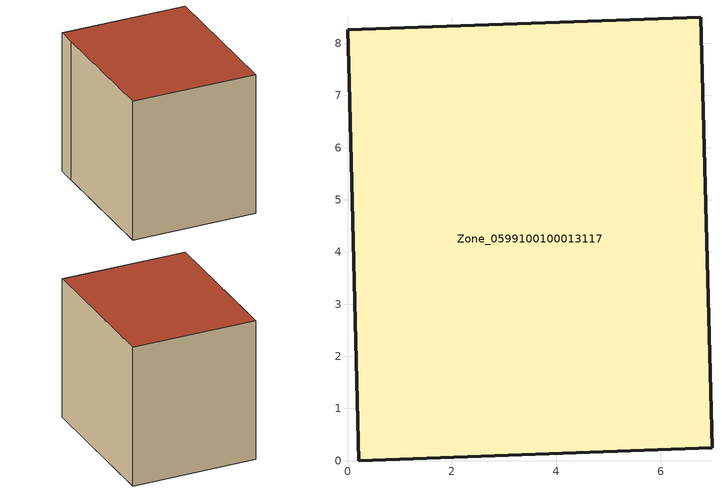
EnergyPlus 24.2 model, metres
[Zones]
Zone_0599100100013117
 floor ground (C_G): 0.22,0 0.04,7.26 0,8.26 6.77,8.5 6.99,0.24 z0
 wall outside (C_F): 0.04,7.26 0.22,0 6.99,0.24 6.77,8.5 0,8.26 0.04,7.26 z0:7.72
 roof outside (C_R): 6.99,0.24 6.77,8.5 0,8.26 0.04,7.26 0.22,0 z7.72
[BUILDING]
Pand.0599100100013117: North Axis=0; Terrain=City; Loads Convergence Tolerance Value=0.04; Temperature Convergence Tolerance Value=0.4; Solar Distribution=FullExterior; Maximum Number of Warmup Days=25; Minimum Number of Warmup Days=1
[Site:Location]
Rotterdam.The.Hague.AP_ZH_NLD Design_Conditions: Latitude=51.96; Longitude=4.45; Time Zone=1; Elevation=-4.5
[SITE:GROUNDTEMPERATURE:BUILDINGSURFACE]
18, 18, 18, 18, 18, 18, 18, 18, 18, 18, 18, 18
[MATERIAL] Thermal Absorptance=0.9; Solar Absorptance=0.7; Visible Absorptance=0.7
Name | Roughness | Thickness | Conductivity | Density | Specific Heat
G.TI.2015-2018 | MediumSmooth | 0.15 | 0.0428571 | 540 | 1210
F.TI.2015-2018 | Rough | 0.3 | 0.0666667 | 1920 | 840
R.TI.2015-2018 | MediumRough | 0.2 | 0.0333333 | 1500 | 1000
[CONSTRUCTION]
C_G: G.TI.2015-2018
C_F: F.TI.2015-2018
C_R: R.TI.2015-2018
[ZONE]
Zone_0599100100013117: Type=1; Multiplier=1; Ceiling Height=Autocalculate; Volume=Autocalculate; Floor Area=autocalculate; Part of Total Floor Area=Yes
[ZONEINFILTRATION:DESIGNFLOWRATE]
Infil_Zone_0599100100013117: Zone or ZoneList or Space or SpaceList=Zone_0599100100013117; Schedule=AlwaysOn; Design Flow Rate Calculation Method=Flow/Area; Flow Rate per Floor Area=0.0015; Constant Term Coefficient=1; Temperature Term Coefficient=0; Velocity Term Coefficient=0; Velocity Squared Term Coefficient=0
[HVACTEMPLATE:ZONE:IDEALLOADSAIRSYSTEM]
Zone_0599100100013117: Maximum Heating Supply Air Temperature=50; Minimum Cooling Supply Air Temperature=13; Maximum Heating Supply Air Humidity Ratio=0.0156; Minimum Cooling Supply Air Humidity Ratio=0.0077; Heating Limit=NoLimit; Cooling Limit=NoLimit; Dehumidification Control Type=ConstantSensibleHeatRatio; Cooling Sensible Heat Ratio=0.7; Dehumidification Setpoint=60; Humidification Control Type=None; Humidification Setpoint=30; Outdoor Air Method=None; Outdoor Air Flow Rate per Person=0.00944; Outdoor Air Flow Rate per Zone Floor Area=0; Outdoor Air Flow Rate per Zone=0; Demand Controlled Ventilation Type=None; Outdoor Air Economizer Type=NoEconomizer; Heat Recovery Type=None; Sensible Heat Recovery Effectiveness=0.7; Latent Heat Recovery Effectiveness=0.65
[ZONECONTROL:THERMOSTAT]
ThermostatControl_Zone_0599100100013117: Zone or ZoneList=Zone_0599100100013117; Control Type Schedule=DualSetpointControlType; Control 1=Thermostat_Zone_0599100100013117; Temperature Difference Between Cutout And Setpoint=0
[THERMOSTATSETPOINT:DUALSETPOINT]
Thermostat_Zone_0599100100013117: Heating Setpoint Temperature Schedule=HeatingSetpoint_Zone_0599100100013117; Cooling Setpoint Temperature Schedule=CoolingSetpoint_Zone_0599100100013117
[SCHEDULE:COMPACT]
HeatingSetpoint_Zone_0599100100013117: Through: 12/31, For: AllDays, Until: 24:00, 21
CoolingSetpoint_Zone_0599100100013117: Through: 12/31, For: AllDays, Until: 24:00, 24
DualSetpointControlType: Through: 12/31, For: AllDays, Until: 24:00, 4
AlwaysOn: Through: 12/31, For: AllDays, Until: 24:00, 1
